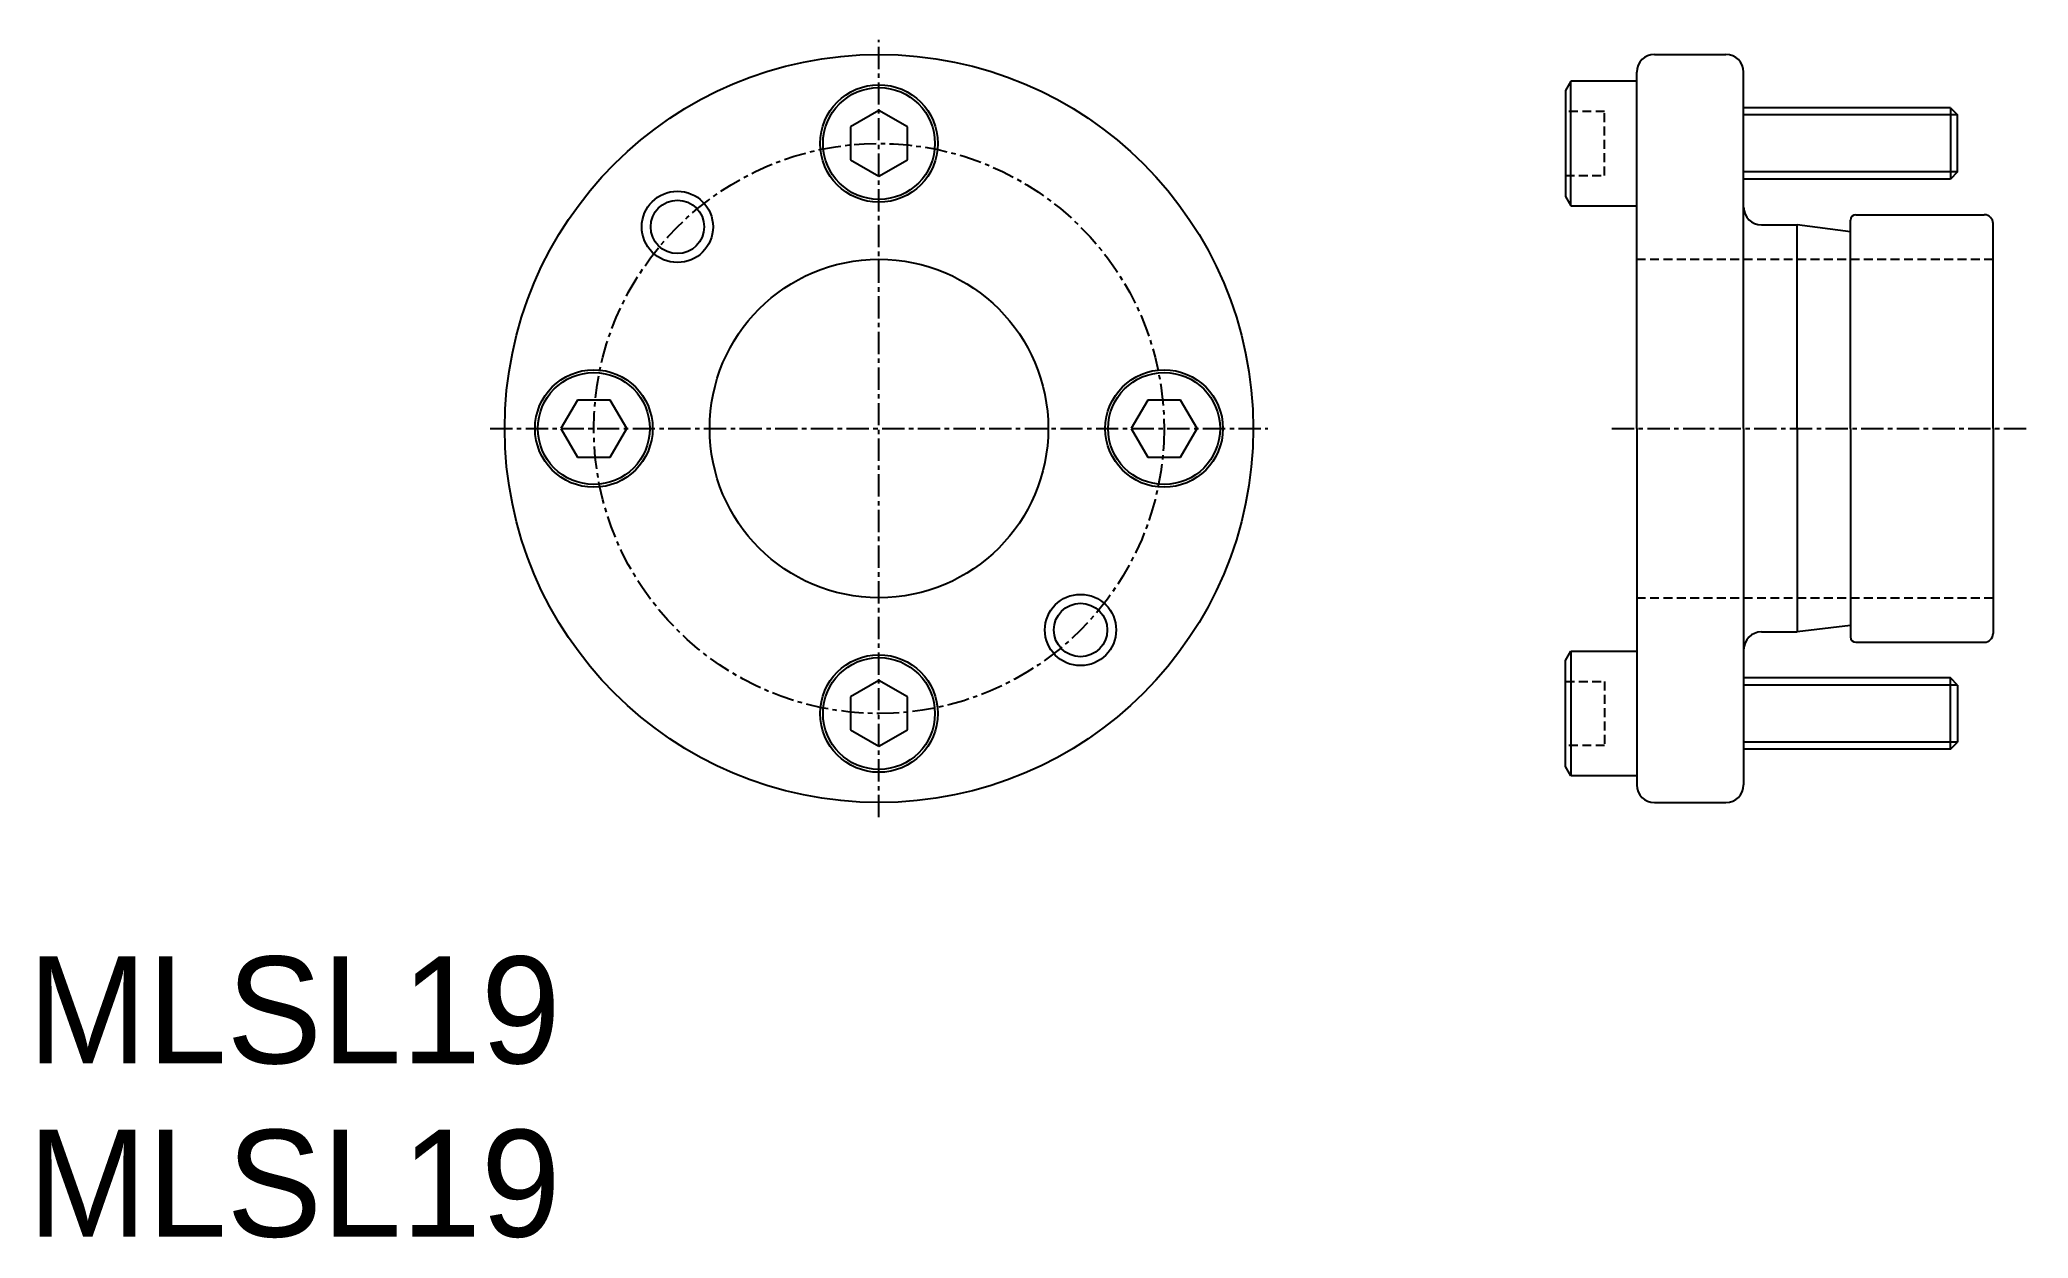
# Model space of a CAD drawing. Extents: x 77 to 188, y 39 to 107.
import ezdxf

# ---------------------------------------------------------------- set-up
doc = ezdxf.new("R2010")
doc.units = 0
doc.linetypes.add('CENTER', pattern=[2, 1.25, -0.25, 0.25, -0.25])
doc.linetypes.add('DASHED', pattern=[0.75, 0.5, -0.25])
doc.layers.get('0').update_dxf_attribs({"linetype": 'CONTINUOUS'})
doc.layers.add('CENTER', color=1, linetype='CENTER')

msp = doc.modelspace()

# ---------------------------------------------------------------- linework, layer by layer
at = {"color": 7, "linetype": 'CONTINUOUS'}
for p, q in [((167.18, 105.87), (171.18, 105.87)), ((162.48, 104.37), (162.18, 103.85)), ((162.18, 103.85), (162.18, 97.89)), ((166.18, 104.37), (162.48, 104.37)), ((162.48, 97.37), (162.48, 104.37)), ((166.18, 84.87), (166.18, 104.87)), ((166.18, 97.37), (166.18, 104.37)), ((172.18, 84.87), (172.18, 104.87)), ((123.66, 102.72), (122.06, 101.8)), ((125.26, 101.8), (123.66, 102.72)), ((183.78, 102.87), (172.18, 102.87)), ((183.78, 102.87), (183.78, 98.87)), ((183.78, 102.87), (184.18, 102.47)), ((122.06, 101.8), (122.06, 99.95)), ((125.26, 99.95), (125.26, 101.8)), ((184.18, 102.47), (172.18, 102.47)), ((184.18, 99.27), (184.18, 102.47)), ((122.06, 99.95), (123.66, 99.03)), ((123.66, 99.03), (125.26, 99.95)), ((184.18, 99.27), (172.18, 99.27)), ((183.78, 98.87), (172.18, 98.87)), ((184.18, 99.27), (183.78, 98.87)), ((162.18, 97.89), (162.48, 97.37)), ((162.48, 97.37), (166.18, 97.37)), ((173.18, 96.3), (175.18, 96.3)), ((175.18, 84.87), (175.18, 96.3)), ((178.18, 95.92), (175.18, 96.3)), ((178.18, 84.87), (178.18, 96.57)), ((178.48, 96.87), (185.68, 96.87)), ((186.18, 84.87), (186.18, 96.37)), ((106.74, 86.47), (105.81, 84.87)), ((108.58, 86.47), (106.74, 86.47)), ((109.51, 84.87), (108.58, 86.47)), ((138.74, 86.47), (137.81, 84.87)), ((140.58, 86.47), (138.74, 86.47)), ((141.51, 84.87), (140.58, 86.47)), ((105.81, 84.87), (106.74, 83.27)), ((108.58, 83.27), (109.51, 84.87)), ((137.81, 84.87), (138.74, 83.27)), ((140.58, 83.27), (141.51, 84.87)), ((166.18, 84.87), (166.18, 64.87)), ((172.18, 84.87), (172.18, 64.87)), ((175.18, 84.87), (175.18, 73.45)), ((178.18, 84.87), (178.18, 73.17)), ((186.18, 84.87), (186.18, 73.37)), ((106.74, 83.27), (108.58, 83.27)), ((138.74, 83.27), (140.58, 83.27)), ((178.18, 73.82), (175.18, 73.45)), ((173.18, 73.45), (175.18, 73.45)), ((178.48, 72.87), (185.68, 72.87)), ((162.18, 71.85), (162.48, 72.37)), ((162.18, 65.89), (162.18, 71.85)), ((162.48, 72.37), (166.18, 72.37)), ((162.48, 72.37), (162.48, 65.37)), ((166.18, 72.37), (166.18, 65.37)), ((123.66, 70.72), (122.06, 69.8)), ((125.26, 69.8), (123.66, 70.72)), ((183.78, 70.87), (172.18, 70.87)), ((184.18, 70.47), (172.18, 70.47)), ((183.78, 66.87), (183.78, 70.87)), ((184.18, 70.47), (183.78, 70.87)), ((184.18, 70.47), (184.18, 67.27)), ((122.06, 69.8), (122.06, 67.95)), ((125.26, 67.95), (125.26, 69.8)), ((122.06, 67.95), (123.66, 67.03)), ((123.66, 67.03), (125.26, 67.95)), ((184.18, 67.27), (172.18, 67.27)), ((183.78, 66.87), (184.18, 67.27)), ((162.48, 65.37), (162.18, 65.89)), ((183.78, 66.87), (172.18, 66.87)), ((166.18, 65.37), (162.48, 65.37)), ((167.18, 63.87), (171.18, 63.87))]:
    msp.add_line(p, q, dxfattribs=at)
at = {"color": 3, "linetype": 'DASHED'}
for p, q in [((164.38, 102.67), (162.18, 102.67)), ((164.38, 99.07), (164.38, 102.67)), ((162.18, 99.07), (164.38, 99.07)), ((166.18, 94.37), (186.18, 94.37)), ((166.18, 75.37), (186.18, 75.37)), ((162.18, 70.67), (164.38, 70.67)), ((164.38, 70.67), (164.38, 67.07)), ((164.38, 67.07), (162.18, 67.07))]:
    msp.add_line(p, q, dxfattribs=at)
at = {"color": 7, "linetype": 'CONTINUOUS'}
for centre, radius in [((123.66, 84.87), 21), ((123.66, 100.87), 3.3), ((123.66, 100.87), 3.14), ((112.35, 96.19), 2), ((112.35, 96.19), 1.5), ((123.66, 84.87), 9.5), ((107.66, 84.87), 3.3), ((139.66, 84.87), 3.3), ((107.66, 84.87), 3.14), ((139.66, 84.87), 3.14), ((134.97, 73.56), 2), ((134.97, 73.56), 1.5), ((123.66, 68.87), 3.3), ((123.66, 68.87), 3.14)]:
    msp.add_circle(centre, radius, dxfattribs=at)
for centre, radius, start, end in [((167.18, 104.87), 1, 90, 180), ((171.18, 104.87), 1, 0, 90), ((173.18, 97.3), 1, 180, 270), ((178.48, 96.57), 0.3, 90, 180), ((185.68, 96.37), 0.5, 0, 90), ((173.18, 72.45), 1, 90, 180), ((178.48, 73.17), 0.3, 180, 270), ((185.68, 73.37), 0.5, 270, 360), ((167.18, 64.87), 1, 180, 270), ((171.18, 64.87), 1, 270, 0)]:
    msp.add_arc(centre, radius, start, end, dxfattribs=at)
at = {"layer": 'CENTER', "color": 1, "linetype": 'CENTER'}
for p, q in [((123.66, 63.05), (123.66, 106.69)), ((101.84, 84.87), (145.48, 84.87)), ((164.78, 84.87), (188.15, 84.87))]:
    msp.add_line(p, q, dxfattribs=at)
msp.add_circle((123.66, 84.87), 16, dxfattribs=at)

# ---------------------------------------------------------------- texts
at = {"color": 7, "linetype": 'CONTINUOUS'}
for p in [(75.91, 49.23), (75.91, 39.5)]:
    msp.add_text('MLSL19', height=6, dxfattribs=at).set_placement(p)

doc.saveas('drawing.dxf')
